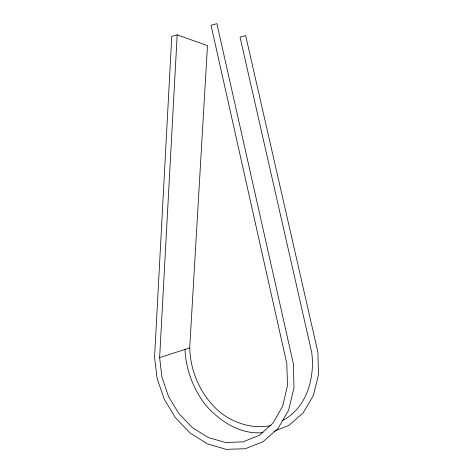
<?xml version="1.0" encoding="UTF-8"?>
<svg xmlns="http://www.w3.org/2000/svg" width="473" height="473" viewBox="0 0 473 473"><rect width="100%" height="100%" fill="white"/><g stroke="black" fill="none" stroke-linecap="round" stroke-linejoin="round"><path stroke-width="0.71" d="M177.18 34.854L171.758 36.386L154.553 357.399L157.166 378.613L164.237 399.135L175.394 417.671L190.04 432.966L207.328 443.851L226.159 449.35L245.203 448.747L262.976 441.752L277.917 428.615L288.613 410.197L293.97 387.961L293.384 363.849L216.9 23.65L211.035 25.306L286.804 363.542L287.472 385.637L282.712 406.07L273.027 423.069L259.411 435.261L243.14 441.829L225.633 442.515L208.268 437.549L192.298 427.557L178.759 413.437L168.447 396.285L161.955 377.277L159.632 357.635L177.18 34.854L207.481 45.656L189.708 347.892C190.406 372.89 201.723 397.131 221.062 413.106C235.046 423.524 252.476 428.91 269.852 425.759L271.206 425.203M282.038 420.775C306.675 408.394 315.154 377.974 311.683 352.202L240.036 37.095L245.664 35.617L317.939 352.42L318.447 374.858L313.315 395.629L303.092 412.935L288.814 425.398L273.855 431.376M159.632 357.635L189.708 347.892M263.053 432.594C240.178 434.924 219.034 420.881 204.785 404.066C192.996 388.079 185.759 369.052 184.973 349.139"/></g></svg>
